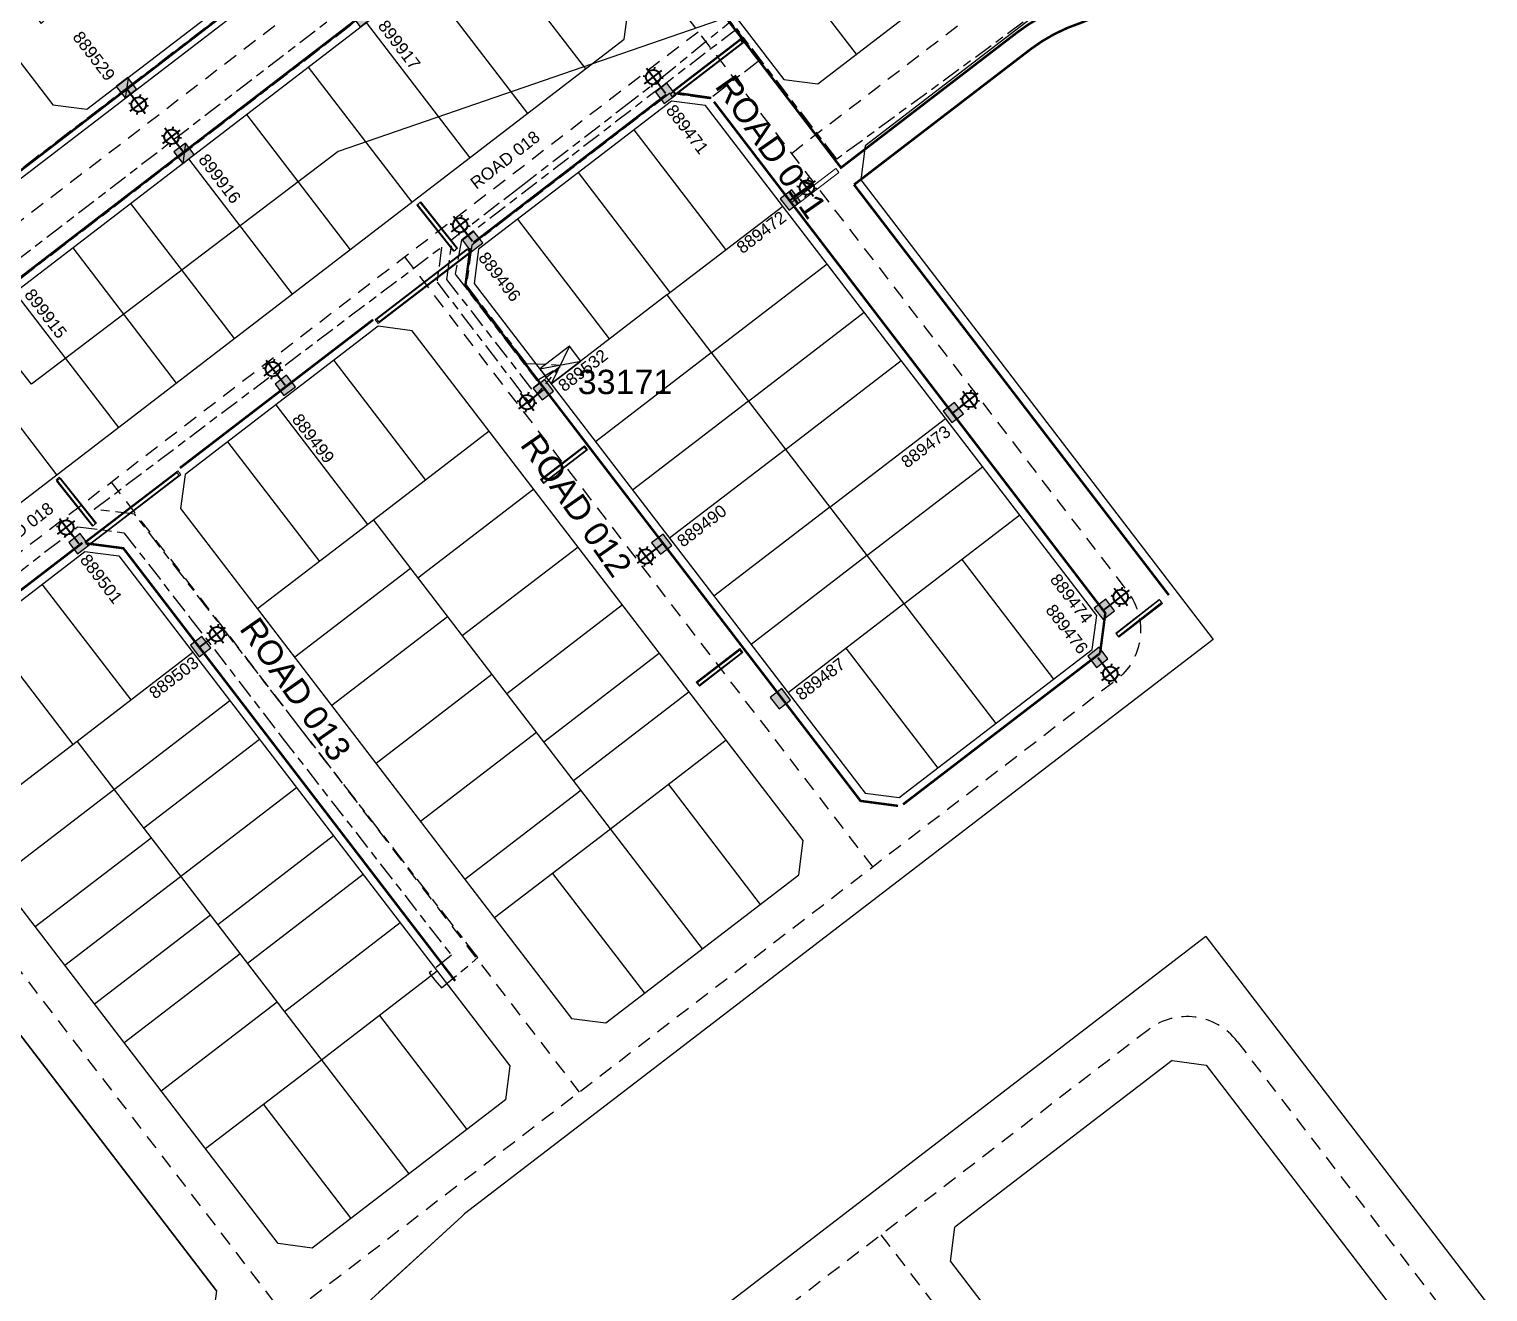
# Model space of a CAD drawing. Extents: x 296374 to 298792, y 6267790 to 6270844.
# Drawn here: x 298171.3 to 298471, y 6269477.4 to 6269736.8 of the extents above; entities that cross this region are included whole.
import ezdxf
from ezdxf.enums import TextEntityAlignment as Align

# ---------------------------------------------------------------- set-up
doc = ezdxf.new("R2010")
doc.units = 0
for name, pattern in [('Cable Exist UG', [8.2, 4, -1.2, 1.8, -1.2]), ('Dash', [5, 3, -2]), ('IE Trench LV', [6.5, 5, -1.5])]:
    doc.linetypes.add(name, pattern=pattern)
doc.layers.get('0').update_dxf_attribs({"color": 6})
for name, color, linetype in [('_User Miscellaneous7', 7, 'Continuous'), ('_User_SL_Exist', 7, 'Continuous'), ('_User_xref', 6, 'Continuous'), ('D-RD-Stage1-B.E_BDY', 2, 'Continuous'), ('D-RD-Stage1_BDY', 2, 'Continuous'), ('Duct_SP_NEW', 2, 'Continuous'), ('Equip_SP_SL_EXT', 7, 'Continuous'), ('Mains_HV_NEW_U97', 2, 'Continuous'), ('Notes', 7, 'Continuous'), ('Notes_SP_MISC', 7, 'Continuous'), ('Sub_SP_NEW', 2, 'Continuous'), ('SupportsUG_SP_LV_SL_EXT', 7, 'Continuous'), ('Trench_SP_NEW', 2, 'IE Trench LV'), ('UG_Details_SP_MISC', 7, 'Continuous'), ('X-Masterplan_LotLayout_P2$0$D-LO-LOTS-FUTURE', 251, 'Continuous'), ('X-Masterplan_LotLayout_P2$0$D-LO-Stage 1', 251, 'Continuous'), ('X-Masterplan_LotLayout_P2$0$D-RD-Future_BDY', 251, 'Continuous'), ('X-Masterplan_LotLayout_P2$0$D-RD-Future_CL', 251, 'Dash'), ('X-Masterplan_LotLayout_P2$0$D-RD-P1_CL', 251, 'Dash'), ('X-Masterplan_LotLayout_P2$0$D-RD-Stage1_BDY', 251, 'Continuous'), ('X-Masterplan_LotLayout_P2$0$D-RD-Stage24_BDY', 252, 'Continuous')]:
    doc.layers.add(name, color=color, linetype=linetype)
doc.layers.add('Viewports', color=6, linetype='Continuous', plot=False)
doc.styles.add('COLUMN_LABEL', font='arial.ttf')
doc.styles.add('iecARIAL', font='arial.ttf', dxfattribs={"height": 2})
doc.styles.add('POLE_LABEL', font='arial.ttf')
doc.styles.get("Standard").update_dxf_attribs({"font": 'arial.ttf'})
doc.linetypes.add('Cable 1', pattern='A,7,-3,["//",Standard,S=1.5,R=0,X=-2.1,Y=-0.7],-0.001', length=10.001)
doc.linetypes.add('IE Trench HV', pattern='A,7,-0.2,["/",Standard,S=3,R=0,X=0.6,Y=-1.4],-2.5', length=9.7)

# ---------------------------------------------------------------- blocks, each defined once
blk = doc.blocks.new('X-Masterplan_LotLayout_P2')
at = {"layer": 'X-Masterplan_LotLayout_P2$0$D-LO-LOTS-FUTURE'}
for p, q in [((298264.32, 6269756.42), (298285.63, 6269728.65)), ((298252.42, 6269747.29), (298273.73, 6269719.52)), ((298240.52, 6269738.16), (298261.83, 6269710.39)), ((298228.62, 6269729.03), (298249.93, 6269701.26)), ((298215.93, 6269719.29), (298237.23, 6269691.52)), ((298204.03, 6269710.16), (298225.33, 6269682.39)), ((298192.13, 6269701.03), (298213.43, 6269673.26)), ((298180.23, 6269691.9), (298201.53, 6269664.13)), ((298168.33, 6269682.76), (298189.63, 6269655)), ((298155.63, 6269673.02), (298176.94, 6269645.26))]:
    blk.add_line(p, q, dxfattribs=at)
at = {"layer": 'X-Masterplan_LotLayout_P2$0$D-LO-Stage 1'}
for p, q in [((298341.3, 6269731.66), (298300.82, 6269784.42)), ((298314.48, 6269691.55), (298295.61, 6269716.14)), ((298303.02, 6269682.76), (298284.15, 6269707.35)), ((298302.34, 6269682.23), (298326.14, 6269700.49)), ((298290.57, 6269673.2), (298271.69, 6269697.79)), ((298311.47, 6269670.33), (298335.27, 6269688.59)), ((298302.34, 6269682.23), (298278.54, 6269663.97)), ((298302.34, 6269682.23), (298369.91, 6269594.17)), ((298319.08, 6269660.41), (298342.88, 6269678.68)), ((298233.88, 6269668.78), (298252.75, 6269644.19)), ((298311.47, 6269670.33), (298287.67, 6269652.07)), ((298326.69, 6269650.5), (298350.49, 6269668.76)), ((298221.98, 6269659.65), (298240.85, 6269635.06)), ((298319.08, 6269660.41), (298295.28, 6269642.15)), ((298335.82, 6269638.6), (298359.62, 6269656.86)), ((298265.84, 6269654.23), (298242.04, 6269635.97)), ((298212.06, 6269652.04), (298230.93, 6269627.45)), ((298326.69, 6269650.5), (298302.89, 6269632.23)), ((298343.43, 6269628.68), (298367.23, 6269646.94)), ((298274.97, 6269642.33), (298251.17, 6269624.07)), ((298335.82, 6269638.6), (298312.02, 6269620.33)), ((298242.04, 6269635.97), (298218.24, 6269617.71)), ((298242.04, 6269635.97), (298309.61, 6269547.9)), ((298351.04, 6269618.76), (298374.84, 6269637.02)), ((298284.11, 6269630.43), (298260.3, 6269612.17)), ((298343.43, 6269628.68), (298319.63, 6269610.42)), ((298362.94, 6269627.89), (298381.81, 6269603.3)), ((298249.65, 6269626.05), (298225.85, 6269607.79)), ((298192.24, 6269599.02), (298173.98, 6269622.82)), ((298293.24, 6269618.53), (298269.43, 6269600.27)), ((298351.04, 6269618.76), (298327.24, 6269600.5)), ((298257.26, 6269616.13), (298233.46, 6269597.87)), ((298180.34, 6269589.89), (298162.08, 6269613.69)), ((298204.94, 6269608.76), (298181.14, 6269590.5)), ((298300.85, 6269608.61), (298277.04, 6269590.35)), ((298339.14, 6269609.63), (298358.01, 6269585.04)), ((298266.39, 6269604.23), (298242.59, 6269585.97)), ((298306.93, 6269600.68), (298283.13, 6269582.42)), ((298212.55, 6269598.84), (298164.94, 6269562.32)), ((298181.14, 6269590.5), (298157.33, 6269572.24)), ((298181.14, 6269590.5), (298249.31, 6269501.64)), ((298218.63, 6269590.91), (298194.83, 6269572.65)), ((298275.52, 6269592.33), (298251.72, 6269574.07)), ((298314.54, 6269590.76), (298290.74, 6269572.5)), ((298302.64, 6269581.63), (298321.51, 6269557.03)), ((298226.24, 6269580.99), (298178.64, 6269544.47)), ((298284.65, 6269580.43), (298260.85, 6269562.17)), ((298290.74, 6269572.5), (298266.94, 6269554.24)), ((298196.35, 6269570.66), (298172.55, 6269552.4)), ((298233.85, 6269571.08), (298210.05, 6269552.81)), ((298278.84, 6269563.37), (298297.71, 6269538.77)), ((298239.94, 6269563.14), (298216.14, 6269544.88)), ((298208.53, 6269554.8), (298184.73, 6269536.54)), ((298247.55, 6269553.22), (298223.75, 6269534.96)), ((298214.62, 6269546.86), (298190.81, 6269528.6)), ((298255.16, 6269543.31), (298231.36, 6269525.05)), ((298222.23, 6269536.95), (298198.42, 6269518.68)), ((298243.26, 6269534.18), (298261.21, 6269510.77)), ((298231.36, 6269525.05), (298207.55, 6269506.78)), ((298219.46, 6269515.91), (298237.41, 6269492.51))]:
    blk.add_line(p, q, dxfattribs=at)
at = {"layer": 'X-Masterplan_LotLayout_P2$0$D-RD-Future_BDY'}
for p, q in [((298413.09, 6269550.41), (298270.41, 6269440.94)), ((298413.09, 6269550.41), (298496.09, 6269442.23)), ((298406.17, 6269524.94), (298413.18, 6269524.01)), ((298413.18, 6269524.01), (298470.62, 6269449.15)), ((298360.61, 6269483.67), (298361.53, 6269490.69)), ((298360.61, 6269483.67), (298418.04, 6269408.82))]:
    blk.add_line(p, q, dxfattribs=at)
blk.add_lwpolyline([(298406.17, 6269524.94), (298361.53, 6269490.69)], dxfattribs=at)
at = {"layer": 'X-Masterplan_LotLayout_P2$0$D-RD-Future_CL'}
for p, q in [((298419.53, 6269528.88), (298476.96, 6269454.02)), ((298346.34, 6269489.12), (298419.61, 6269393.63))]:
    blk.add_line(p, q, dxfattribs=at)
at = {"layer": 'X-Masterplan_LotLayout_P2$0$D-RD-Future_CL', "flags": 128}
blk.add_lwpolyline([(298401.3, 6269531.28), (298135.67, 6269327.48, 0.039276), (298118.19, 6269311.74, 0.039276)], format="xyb", dxfattribs=at)
at = {"layer": 'X-Masterplan_LotLayout_P2$0$D-RD-Future_CL'}
blk.add_arc((298409.21, 6269520.97), 13, 37.4972, 127.4972, dxfattribs=at)
at = {"layer": 'X-Masterplan_LotLayout_P2$0$D-RD-P1_CL', "flags": 128}
for points in [[(298408.22, 6269880.56), (297975.57, 6269548.61, -0.138523), (297900.31, 6269518.63), (297148.88, 6269440.3, 0.014342), (297035.12, 6269425.13), (297032.8, 6269424.75)], [(298275.94, 6269779.07), (298397.01, 6269621.26, -0.414214), (298394.61, 6269603.04), (298213.72, 6269464.25)]]:
    blk.add_lwpolyline(points, format="xyb", dxfattribs=at)
for points in [[(298327.92, 6269711.31), (298428.97, 6269788.84)], [(298127.86, 6269597.52), (298308.75, 6269736.31)], [(298248.45, 6269690.04), (298344.63, 6269564.69)], [(298188.15, 6269643.78), (298284.33, 6269518.42)], [(298095.05, 6269640.28), (298224.03, 6269472.16)]]:
    blk.add_lwpolyline(points, dxfattribs=at)
at = {"layer": 'X-Masterplan_LotLayout_P2$0$D-RD-Stage1_BDY'}
for points in [[(298326.36, 6269726.5), (298333.37, 6269725.57), (298436.58, 6269804.76)], [(298303.14, 6269756.76), (298326.36, 6269726.5)], [(298378.76, 6269740.23), (298343.11, 6269712.88)], [(298343.11, 6269712.88), (298342.18, 6269705.87)], [(298342.18, 6269705.87), (298414.62, 6269611.46)], [(298414.62, 6269611.46), (298260.78, 6269493.42), (298260.21, 6269492.9), (298243.08, 6269477.26)]]:
    blk.add_lwpolyline(points, dxfattribs=at)
at = {"layer": 'X-Masterplan_LotLayout_P2$0$D-RD-Stage1_BDY', "flags": 128}
for points in [[(298264.51, 6269756.56), (298112, 6269639.55), (298111.07, 6269632.53), (298126.29, 6269612.7), (298133.3, 6269611.78), (298293.56, 6269734.74), (298294.49, 6269741.75), (298287.87, 6269750.37)], [(298209.77, 6269477.61), (298098.38, 6269622.8), (298091.37, 6269623.72), (298053.53, 6269594.69)], [(298091.37, 6269623.72), (298098.38, 6269622.8), (298209.77, 6269477.61), (298208.85, 6269470.6), (298207.76, 6269469.76)]]:
    blk.add_lwpolyline(points, dxfattribs=at)
for points in [[(298303.3, 6269722.04), (298263.63, 6269691.61), (298262.71, 6269684.6), (298343.06, 6269579.87), (298350.07, 6269578.95), (298389.74, 6269609.38), (298390.67, 6269616.39), (298310.31, 6269721.12)], [(298243.01, 6269675.78), (298203.34, 6269645.35), (298202.41, 6269638.34), (298282.77, 6269533.61), (298289.78, 6269532.69), (298329.44, 6269563.12), (298330.37, 6269570.13), (298250.02, 6269674.86)], [(298229.48, 6269486.42), (298222.47, 6269487.35), (298142.12, 6269592.07), (298143.04, 6269599.08), (298182.71, 6269629.52), (298189.72, 6269628.6), (298270.07, 6269523.87), (298269.15, 6269516.86)]]:
    blk.add_lwpolyline(points, close=True, dxfattribs=at)
at = {"layer": 'X-Masterplan_LotLayout_P2$0$D-RD-Stage24_BDY', "flags": 128}
blk.add_lwpolyline([(298183.17, 6269720.37), (298254.73, 6269775.27), (298256.86, 6269780.07), (298255.61, 6269788.48), (298255.4, 6269789.35), (298252.04, 6269796.46), (298248.74, 6269801.38), (298245.3, 6269805.85), (298231.3, 6269824.1), (298224.29, 6269825.03), (298147.86, 6269766.39), (298146.94, 6269759.38), (298176.16, 6269721.29)], close=True, dxfattribs=at)
blk = doc.blocks.new('SUB_PADMOUNT_NEW')
for p, q in [((-3.84, 1.92), (3.84, -1.92)), ((3.84, 1.92), (-3.84, -1.92))]:
    blk.add_line(p, q)
blk.add_lwpolyline([(-3.84, -1.92), (3.84, -1.92), (3.84, 1.92), (-3.84, 1.92)], close=True)
for tag, height, flags, p in [('ASSET_NUM', 2.5, 8, (2, 2)), ('STREET_CODE', 0.2, 9, (1.5, 0)), ('OPERATING_VOLTAGE', 0.2, 9, (1.5, -0.4)), ('ORIENTATION', 0.2, 9, (1.5, -0.6)), ('OWNED_BY', 0.2, 9, (1.5, -0.8)), ('OPERATED_BY', 0.2, 9, (1.5, -1)), ('CONSTRUCTED_VOLTAGE', 0.2, 9, (1.5, -1.4)), ('SECONDARY_VOLTAGE', 0.2, 9, (1.5, -1.6)), ('STATE', 0.2, 9, (1.5, -1.8)), ('SUBSTATION_TYPE', 0.2, 9, (1.5, -2.2)), ('SUBURB', 0.2, 9, (1.5, -2.8)), ('STREETNAME', 0.2, 9, (1.5, -3)), ('NO_PHASES', 0.2, 9, (1.5, -0.2)), ('MAINTAINED_BY', 0.2, 9, (1.5, -1.2)), ('PARENT', 0.2, 9, (1.5, -2)), ('USAGE', 0.2, 9, (1.5, -2.4)), ('LEGEND', 0.2, 9, (1.5, -2.6)), ('Z', 0.2, 1, (1.5, -3.6)), ('LOCATION', 0.2, 9, (1.5, -3.2)), ('NOTES', 0.2, 9, (1.5, -3.4))]:
    blk.add_attdef(tag, text='', height=height, dxfattribs=dict(flags=flags)).set_placement(p, align=Align.MIDDLE_LEFT)
blk = doc.blocks.new('SL_LANTERN_EXT')
at = {"lineweight": 40}
for p, q in [((0, 1.97), (0, 6.47)), ((-2.25, 4.22), (2.25, 4.22)), ((-1.46, 5.68), (-1.06, 5.28)), ((-1.46, 2.76), (-1.06, 3.16)), ((1.46, 5.68), (1.06, 5.28)), ((1.46, 2.76), (1.06, 3.16)), ((0, 0), (0, 2.72))]:
    blk.add_line(p, q, dxfattribs=at)
blk.add_circle((0, 4.22), 1.5, dxfattribs=at)
at = {"style": 'iecARIAL', "flags": 8}
blk.add_attdef('ASSET_NUM', (1.5, 1.5), '', height=2.5, dxfattribs=at)
for tag, p, height, flags in [('OPERATING_VOLTAGE', (0.98, -1.65), 0.2, 9), ('ORIENTATION', (0.98, -1.85), 0.2, 9), ('OWNED_BY', (0.98, -2.05), 0.2, 9), ('STATE', (0.98, -2.25), 0.2, 9), ('CONSTRUCTED_VOLTAGE', (0.98, -0.65), 0.2, 9), ('CONTROL_TYPE', (0.98, -0.85), 0.2, 9), ('LANTERN_PURPOSE', (0.98, -1.05), 0.2, 9), ('LANTERN_TYPE', (0.98, -1.25), 0.2, 9), ('NO_PHASES', (0.98, -1.45), 0.2, 9), ('USAGE', (0.98, -2.45), 0.2, 9), ('CEXIST', (0.98, -2.65), 0.2, 9), ('CNEW', (0.98, -2.85), 0.2, 9), ('CNUMBER', (0.98, -3.05), 0.2, 9), ('LNUMBER', (2.18, -3.25), 2.5, 8), ('CREMOVE', (0.98, -3.25), 0.2, 9), ('CREPLACE', (0.98, -3.45), 0.2, 9), ('LKINGHEIGHT', (0.98, -3.65), 0.2, 9), ('LBRACKET', (0.98, -3.85), 0.2, 9), ('LBRACKETVOCAB', (0.98, -4.05), 0.2, 9), ('LCATEGORY', (0.98, -4.25), 0.2, 9), ('LCHARGE1', (0.98, -4.45), 0.2, 9), ('LCHARGE1PERCENT', (0.98, -4.65), 0.2, 9), ('LCHARGE2', (0.98, -4.85), 0.2, 9), ('LCHARGE2PERCENT', (0.98, -5.05), 0.2, 9), ('LCHARGE3', (0.98, -5.25), 0.2, 9), ('LCHARGE3PERCENT', (0.98, -5.45), 0.2, 9), ('LEXIST', (0.98, -5.65), 0.2, 9), ('LLAMP', (0.98, -5.85), 0.2, 9), ('LLAMPVOCAB', (0.98, -6.05), 0.2, 9), ('LMAST', (0.98, -6.25), 0.2, 9), ('LMASTVOCAB', (0.98, -6.45), 0.2, 9), ('LNEW', (0.98, -6.65), 0.2, 9), ('LANTNUMBER', (0.98, -6.85), 0.2, 9), ('LOUTREACH', (0.98, -7.25), 0.2, 9), ('LOUTREACHVOCAB', (0.98, -7.45), 0.2, 9), ('LRATECODE', (0.98, -7.65), 0.2, 9), ('LREMOVE', (0.98, -7.85), 0.2, 9), ('LREPLACE', (0.98, -8.05), 0.2, 9), ('LTYPE', (0.98, -8.25), 0.2, 9), ('LTYPEVOCAB', (0.98, -8.45), 0.2, 9), ('LEGEND', (0.98, -8.65), 0.2, 9), ('LOCATION', (0.98, -8.85), 0.2, 9), ('NOTES', (0.98, -9.05), 0.2, 9), ('STREETNAME', (0.98, -9.25), 0.2, 9), ('SUBURB', (0.98, -9.45), 0.2, 1)]:
    blk.add_attdef(tag, p, '', height=height, dxfattribs=dict(flags=flags))
blk = doc.blocks.new('COLUMN_EXT')
blk.add_hatch(color=256).paths.add_polyline_path([(-1.49, 1.48), (-1.49, -1.49), (1.48, -1.49), (1.48, 1.48)])
blk.add_lwpolyline([(-1.49, -1.49), (1.48, -1.49), (1.48, 1.48), (-1.49, 1.48)], close=True)
for tag, height, style, flags, p in [('ASSET_NUM', 2.5, 'COLUMN_LABEL', 8, (2, 2)), ('STRUCTURE_PLANT_NUMBER', 0.2, 'POLE_LABEL', 9, (1.81, 0.03)), ('STREET_CODE', 0.2, 'COLUMN_LABEL', 9, (1.81, -0.2))]:
    blk.add_attdef(tag, text='', height=height, dxfattribs=dict(style=style, flags=flags)).set_placement(p, align=Align.MIDDLE_LEFT)
at = {"flags": 1}
blk.add_attdef('Z', (1.81, -2.35), '', height=0.2, dxfattribs=at)
at = {"flags": 9}
for tag, p in [('COLUMN_TYPE', (1.81, -0.4)), ('OWNED_BY', (1.81, -0.6)), ('STATE', (1.81, -0.8)), ('USAGE', (1.81, -1)), ('STREETNAME', (1.81, -1.6)), ('SUBURB', (1.81, -1.8)), ('LEGEND', (1.81, -1.2)), ('LOCATION', (1.81, -1.4)), ('NOTES', (1.81, -2))]:
    blk.add_attdef(tag, text='', height=0.2, dxfattribs=at).set_placement(p, align=Align.MIDDLE_LEFT)
blk = doc.blocks.new('*U76')
at = {"lineweight": 40}
for p, q in [((0, 0), (2.67, 0.03)), ((1.92, 0.02), (6.42, 0.07)), ((2.69, 1.49), (3.09, 1.1)), ((4.14, 2.3), (4.19, -2.2)), ((5.61, 1.52), (5.21, 1.12)), ((2.72, -1.43), (3.12, -1.02)), ((5.64, -1.39), (5.24, -1))]:
    blk.add_line(p, q, dxfattribs=at)
blk.add_circle((4.17, 0.05), 1.5, dxfattribs=at)
at = {"style": 'iecARIAL', "flags": 8}
blk.add_attdef('ASSET_NUM', (1.5, 1.5), '', height=2.5, dxfattribs=at)
for tag, p, height, flags in [('OPERATING_VOLTAGE', (0.98, -1.65), 0.2, 9), ('ORIENTATION', (0.98, -1.85), 0.2, 9), ('OWNED_BY', (0.98, -2.05), 0.2, 9), ('STATE', (0.98, -2.25), 0.2, 9), ('CONSTRUCTED_VOLTAGE', (0.98, -0.65), 0.2, 9), ('CONTROL_TYPE', (0.98, -0.85), 0.2, 9), ('LANTERN_PURPOSE', (0.98, -1.05), 0.2, 9), ('LANTERN_TYPE', (0.98, -1.25), 0.2, 9), ('NO_PHASES', (0.98, -1.45), 0.2, 9), ('USAGE', (0.98, -2.45), 0.2, 9), ('CEXIST', (0.98, -2.65), 0.2, 9), ('CNEW', (0.98, -2.85), 0.2, 9), ('CNUMBER', (0.98, -3.05), 0.2, 9), ('LNUMBER', (2.18, -3.25), 2.5, 8), ('CREMOVE', (0.98, -3.25), 0.2, 9), ('CREPLACE', (0.98, -3.45), 0.2, 9), ('LKINGHEIGHT', (0.98, -3.65), 0.2, 9), ('LBRACKET', (0.98, -3.85), 0.2, 9), ('LBRACKETVOCAB', (0.98, -4.05), 0.2, 9), ('LCATEGORY', (0.98, -4.25), 0.2, 9), ('LCHARGE1', (0.98, -4.45), 0.2, 9), ('LCHARGE1PERCENT', (0.98, -4.65), 0.2, 9), ('LCHARGE2', (0.98, -4.85), 0.2, 9), ('LCHARGE2PERCENT', (0.98, -5.05), 0.2, 9), ('LCHARGE3', (0.98, -5.25), 0.2, 9), ('LCHARGE3PERCENT', (0.98, -5.45), 0.2, 9), ('LEXIST', (0.98, -5.65), 0.2, 9), ('LLAMP', (0.98, -5.85), 0.2, 9), ('LLAMPVOCAB', (0.98, -6.05), 0.2, 9), ('LMAST', (0.98, -6.25), 0.2, 9), ('LMASTVOCAB', (0.98, -6.45), 0.2, 9), ('LNEW', (0.98, -6.65), 0.2, 9), ('LANTNUMBER', (0.98, -6.85), 0.2, 9), ('LOUTREACH', (0.98, -7.25), 0.2, 9), ('LOUTREACHVOCAB', (0.98, -7.45), 0.2, 9), ('LRATECODE', (0.98, -7.65), 0.2, 9), ('LREMOVE', (0.98, -7.85), 0.2, 9), ('LREPLACE', (0.98, -8.05), 0.2, 9), ('LTYPE', (0.98, -8.25), 0.2, 9), ('LTYPEVOCAB', (0.98, -8.45), 0.2, 9), ('LEGEND', (0.98, -8.65), 0.2, 9), ('LOCATION', (0.98, -8.85), 0.2, 9), ('NOTES', (0.98, -9.05), 0.2, 9), ('STREETNAME', (0.98, -9.25), 0.2, 9), ('SUBURB', (0.98, -9.45), 0.2, 1)]:
    blk.add_attdef(tag, p, '', height=height, dxfattribs=dict(flags=flags))

msp = doc.modelspace()

# ---------------------------------------------------------------- linework, layer by layer
at = {"layer": '_User Miscellaneous7', "linetype": 'Cable Exist UG'}
for points in [[(298457.5, 6269911.97), (298416.65, 6269880.33), (298394.15, 6269862.85), (298367.87, 6269845), (298365.63, 6269843.39), (298294.26, 6269788.78), (298292.36, 6269785.17), (298266.32, 6269764.51), (298266.32, 6269764.51), (298262.56, 6269761.45), (298112.65, 6269646.09), (298112.65, 6269646.09), (298109.63, 6269643.73), (298093.66, 6269630.07), (298090.04, 6269630.95), (298087.54, 6269629.12)], [(298448.82, 6269790.57), (298391.22, 6269746.97), (298382.18, 6269743.08), (298337.26, 6269710.13), (298316.75, 6269736.87), (298301.42, 6269725.13), (298282.15, 6269710.34), (298260.14, 6269693.46), (298258.83, 6269686.51), (298275.62, 6269664.65), (298280.43, 6269667.52)], [(298280.43, 6269667.52), (298280.43, 6269667.52), (298274.6, 6269662.9), (298274.6, 6269662.9), (298257.15, 6269685.37), (298258.23, 6269693.69), (298269.46, 6269702.33), (298272.4, 6269704.6), (298272.4, 6269704.6), (298293.31, 6269720.72), (298301.05, 6269726.69), (298315.04, 6269738.1)], [(298254.67, 6269541.44), (298256.02, 6269539.88), (298263.5, 6269546.09), (298263.5, 6269546.09), (298192.98, 6269637.17), (298184.64, 6269638.2), (298184.64, 6269638.2), (298256.02, 6269692.04), (298255.11, 6269684.84), (298255.11, 6269684.84), (298274.12, 6269659.99), (298274.12, 6269659.99), (298280.43, 6269667.52)], [(298161.49, 6269619.32), (298181.27, 6269634.61), (298190.77, 6269633.38), (298204.34, 6269615.89), (298223.29, 6269591.27), (298223.29, 6269591.27), (298258.05, 6269546.56), (298253.5, 6269542.93), (298254.67, 6269541.44)]]:
    msp.add_lwpolyline(points, dxfattribs=at)
at = {"layer": '_User_SL_Exist', "color": 7, "linetype": 'Cable Exist UG'}
for points in [[(298294.48, 6269777.07), (298295.1, 6269773.04), (298298.03, 6269762.1), (298301.87, 6269755.96), (298321.44, 6269730.44), (298311.13, 6269722.53), (298302.88, 6269723.61), (298262.23, 6269692.42), (298261.14, 6269684.18), (298273.42, 6269668.17), (298280.41, 6269667.83)], [(298263.42, 6269757.6), (298110.59, 6269640.36)]]:
    msp.add_lwpolyline(points, dxfattribs=at)
msp.add_lwpolyline([(297899.39, 6269527.48, 0.133796), (297968.07, 6269554.11, -0.001656), (297968.35, 6269554.31), (297984.45, 6269566.03, 0.006297), (297985.41, 6269566.75), (297991.5, 6269571.42), (298012.47, 6269587.51), (298014.51, 6269591.92), (298014.85, 6269595.54), (298011.9, 6269605.22), (298011.61, 6269605.72), (298022.93, 6269614.19), (298031.82, 6269608.66), (298035.49, 6269608.31), (298041.39, 6269609.7), (298046.08, 6269613.3), (298047.88, 6269614.68), (298078.61, 6269638.26), (298115.2, 6269666.34), (298157.19, 6269698.56), (298191.26, 6269724.71), (298227.01, 6269752.13)], format="xyb", dxfattribs=at)
at = {"layer": 'D-RD-Stage1-B.E_BDY', "flags": 128}
for points in [[(298209.77, 6269477.61), (298098.38, 6269622.8), (298091.37, 6269623.72), (298053.53, 6269594.69)], [(298209.77, 6269477.61), (298098.38, 6269622.8), (298091.37, 6269623.72), (298053.53, 6269594.69)], [(298091.37, 6269623.72), (298098.38, 6269622.8), (298209.77, 6269477.61), (298208.85, 6269470.6), (298166.01, 6269437.72), (298159, 6269438.65), (298054.98, 6269574.22)]]:
    msp.add_lwpolyline(points, dxfattribs=at)
at = {"layer": 'D-RD-Stage1_BDY'}
msp.add_lwpolyline([(298452.34, 6269784.21), (298402.27, 6269745.79, -0.190597), (298393.11, 6269743.18), (298390.12, 6269743.48, 0.190728), (298378.76, 6269740.23), (298343.11, 6269712.88), (298342.18, 6269705.87)], format="xyb", dxfattribs=at)
for points in [[(298342.18, 6269705.87), (298414.62, 6269611.46)], [(298414.62, 6269611.46), (298260.78, 6269493.42), (298260.21, 6269492.9), (298239.22, 6269473.73), (298185.52, 6269432.53), (298083.21, 6269354.03), (298082.28, 6269347.02), (298103.59, 6269319.25)]]:
    msp.add_lwpolyline(points, dxfattribs=at)
at = {"layer": 'D-RD-Stage1_BDY', "flags": 128}
for points in [[(298243.01, 6269675.78), (298203.34, 6269645.35), (298202.41, 6269638.34), (298282.77, 6269533.61), (298289.78, 6269532.69), (298329.44, 6269563.12), (298330.37, 6269570.13), (298250.02, 6269674.86)], [(298229.48, 6269486.42), (298222.47, 6269487.35), (298142.12, 6269592.07), (298143.04, 6269599.08), (298182.71, 6269629.52), (298189.72, 6269628.6), (298270.07, 6269523.87), (298269.15, 6269516.86)]]:
    msp.add_lwpolyline(points, close=True, dxfattribs=at)
at = {"layer": 'Duct_SP_NEW', "lineweight": 0}
for p, q in [((298317.53, 6269734.91), (298303.63, 6269724.24)), ((298318.16, 6269734.08), (298304.27, 6269723.42)), ((298317.53, 6269734.91), (298317.84, 6269734.5)), ((298318.16, 6269734.08), (298317.84, 6269734.5)), ((298303.63, 6269724.24), (298303.95, 6269723.83)), ((298304.27, 6269723.42), (298303.95, 6269723.83)), ((298328, 6269701.31), (298337.05, 6269708.22)), ((298328.63, 6269700.48), (298337.68, 6269707.39)), ((298337.05, 6269708.22), (298337.37, 6269707.81)), ((298337.68, 6269707.39), (298337.37, 6269707.81)), ((298251.78, 6269701.35), (298251.38, 6269701.02)), ((298251.78, 6269701.35), (298259.33, 6269691.84)), ((298328, 6269701.31), (298328.32, 6269700.89)), ((298250.97, 6269700.7), (298251.38, 6269701.02)), ((298250.97, 6269700.7), (298258.52, 6269691.19)), ((298328.63, 6269700.48), (298328.32, 6269700.89)), ((298261.33, 6269691.72), (298242.38, 6269677.17)), ((298261.96, 6269690.9), (298243.01, 6269676.34)), ((298258.52, 6269691.19), (298258.93, 6269691.52)), ((298259.33, 6269691.84), (298258.93, 6269691.52)), ((298261.33, 6269691.72), (298261.64, 6269691.31)), ((298261.96, 6269690.9), (298261.64, 6269691.31)), ((298242.38, 6269677.17), (298242.7, 6269676.75)), ((298243.01, 6269676.34), (298242.7, 6269676.75)), ((298276.37, 6269644.32), (298285.42, 6269651.24)), ((298277, 6269643.5), (298286.05, 6269650.41)), ((298285.42, 6269651.24), (298285.74, 6269650.83)), ((298286.05, 6269650.41), (298285.74, 6269650.83)), ((298176.94, 6269643.96), (298177.35, 6269644.29)), ((298177.75, 6269644.61), (298177.35, 6269644.29)), ((298177.75, 6269644.61), (298185.13, 6269635.36)), ((298201.83, 6269646.07), (298182.76, 6269631.49)), ((298202.46, 6269645.24), (298183.39, 6269630.67)), ((298201.83, 6269646.07), (298202.15, 6269645.66)), ((298202.46, 6269645.24), (298202.15, 6269645.66)), ((298276.37, 6269644.32), (298276.69, 6269643.91)), ((298176.94, 6269643.96), (298184.32, 6269634.71)), ((298277, 6269643.5), (298276.69, 6269643.91)), ((298185.13, 6269635.36), (298184.73, 6269635.04)), ((298184.32, 6269634.71), (298184.73, 6269635.04)), ((298182.76, 6269631.49), (298183.08, 6269631.08)), ((298183.39, 6269630.67), (298183.08, 6269631.08)), ((298394.58, 6269612.76), (298403.53, 6269619.69)), ((298395.22, 6269611.94), (298404.16, 6269618.86)), ((298403.53, 6269619.69), (298403.85, 6269619.28)), ((298404.16, 6269618.86), (298403.85, 6269619.28)), ((298394.58, 6269612.76), (298394.9, 6269612.35)), ((298395.22, 6269611.94), (298394.9, 6269612.35)), ((298308.38, 6269602.65), (298317.33, 6269609.56)), ((298309.02, 6269601.83), (298317.96, 6269608.74)), ((298317.33, 6269609.56), (298317.64, 6269609.15)), ((298317.96, 6269608.74), (298317.64, 6269609.15)), ((298308.38, 6269602.65), (298308.7, 6269602.24)), ((298309.02, 6269601.83), (298308.7, 6269602.24))]:
    msp.add_line(p, q, dxfattribs=at)
at = {"layer": 'Mains_HV_NEW_U97', "linetype": 'Cable 1', "lineweight": -3, "ltscale": 0.95, "flags": 128}
msp.add_lwpolyline([(298080.25, 6269978.14), (298074.59, 6269982.22), (298070.23, 6269987.9), (297993.27, 6269928.85), (297997.97, 6269922.53), (298006.21, 6269921.44), (298166.6, 6269712.39), (298165.36, 6269702.94), (298257.16, 6269773.37), (298258.98, 6269777.45), (298279.33, 6269795.32), (298283.83, 6269796.1), (298289.31, 6269798.03), (298293.16, 6269800.98), (298382.6, 6269869.6), (298386.48, 6269872.58, 0.055907), (298409.24, 6269894.33), (298428.85, 6269868.66)], format="xyb", dxfattribs=at)
at = {"layer": 'Notes', "flags": 128}
for points in [[(298191.6, 6269726.73), (298190.99, 6269722.63)], [(298203.4, 6269713.42), (298202.85, 6269709.25)]]:
    msp.add_lwpolyline(points, dxfattribs=at)
at = {"layer": 'Trench_SP_NEW', "linetype": 'IE Trench HV', "const_width": 0.5, "flags": 128}
msp.add_lwpolyline([(298391.36, 6269608.61), (298350.87, 6269577.56)], dxfattribs=at)
at = {"layer": 'UG_Details_SP_MISC'}
for p, q in [((298302.99, 6269723.54), (298317.46, 6269734.65)), ((298303.43, 6269722.97), (298317.9, 6269734.08)), ((298317.46, 6269734.65), (298317.68, 6269734.36)), ((298317.9, 6269734.08), (298317.68, 6269734.36)), ((298302.99, 6269723.54), (298303.21, 6269723.26)), ((298303.43, 6269722.97), (298303.21, 6269723.26)), ((298251.66, 6269701.25), (298251.38, 6269701.02)), ((298259.21, 6269691.74), (298251.66, 6269701.25)), ((298251.09, 6269700.8), (298251.38, 6269701.02)), ((298258.64, 6269691.29), (298251.09, 6269700.8)), ((298242.69, 6269677.26), (298261.39, 6269691.6)), ((298243.13, 6269676.69), (298261.83, 6269691.03)), ((298258.64, 6269691.29), (298258.93, 6269691.52)), ((298259.21, 6269691.74), (298258.93, 6269691.52)), ((298261.39, 6269691.6), (298261.61, 6269691.31)), ((298261.83, 6269691.03), (298261.61, 6269691.31)), ((298242.69, 6269677.26), (298242.91, 6269676.97)), ((298243.13, 6269676.69), (298242.91, 6269676.97)), ((298276.58, 6269644.26), (298285.36, 6269650.99)), ((298277.02, 6269643.68), (298285.8, 6269650.42)), ((298285.36, 6269650.99), (298285.58, 6269650.71)), ((298285.8, 6269650.42), (298285.58, 6269650.71)), ((298176.9, 6269644.32), (298177.18, 6269644.55)), ((298184.45, 6269634.82), (298176.9, 6269644.32)), ((298177.46, 6269644.77), (298177.18, 6269644.55)), ((298185.01, 6269635.26), (298177.46, 6269644.77)), ((298182.96, 6269631.42), (298201.65, 6269645.77)), ((298183.4, 6269630.85), (298202.09, 6269645.2)), ((298201.65, 6269645.77), (298201.87, 6269645.48)), ((298202.09, 6269645.2), (298201.87, 6269645.48)), ((298276.58, 6269644.26), (298276.8, 6269643.97)), ((298277.02, 6269643.68), (298276.8, 6269643.97)), ((298185.01, 6269635.26), (298184.73, 6269635.04)), ((298184.45, 6269634.82), (298184.73, 6269635.04)), ((298182.96, 6269631.42), (298183.18, 6269631.14)), ((298183.4, 6269630.85), (298183.18, 6269631.14)), ((298403.6, 6269619.59), (298394.68, 6269612.63)), ((298404.04, 6269619.02), (298395.12, 6269612.06)), ((298403.6, 6269619.59), (298403.82, 6269619.31)), ((298404.04, 6269619.02), (298403.82, 6269619.31)), ((298394.68, 6269612.63), (298394.9, 6269612.35)), ((298395.12, 6269612.06), (298394.9, 6269612.35)), ((298308.54, 6269602.6), (298317.32, 6269609.34)), ((298308.98, 6269602.03), (298317.76, 6269608.77)), ((298317.32, 6269609.34), (298317.54, 6269609.05)), ((298317.76, 6269608.77), (298317.54, 6269609.05)), ((298308.54, 6269602.6), (298308.76, 6269602.32)), ((298308.98, 6269602.03), (298308.76, 6269602.32))]:
    msp.add_line(p, q, dxfattribs=at)
at = {"layer": 'UG_Details_SP_MISC', "lineweight": 0, "const_width": 0.5, "flags": 128}
for points in [[(298449.11, 6269788.41), (298396.78, 6269748.26, -0.07548), (298385.93, 6269742.27), (298384.46, 6269741.73, 0.07548), (298374.28, 6269736.12), (298338.12, 6269708.37), (298318, 6269734.6)], [(298340.8, 6269704.87), (298376.97, 6269732.62, -0.084352), (298387.47, 6269738.14, 0.075459), (298399.48, 6269744.76), (298401.79, 6269746.44), (298451.85, 6269784.85)]]:
    msp.add_lwpolyline(points, format="xyb", dxfattribs=at)
for points in [[(298034.19, 6269607.53), (298035.55, 6269607.4), (298040.1, 6269608.47), (298100.22, 6269654.61), (298256.11, 6269774.2), (298257.79, 6269777.98)], [(298318, 6269734.6), (298301.72, 6269755.77), (298297.81, 6269762.01), (298294.87, 6269772.99), (298294.24, 6269776.9), (298294.45, 6269777.87)], [(298110.96, 6269640.89), (298263.29, 6269757.77), (298268.52, 6269759.7)], [(298262.6, 6269692.96), (298302.27, 6269723.39)], [(298304.46, 6269723.69), (298311.47, 6269722.68)], [(298312.02, 6269721.91), (298327.65, 6269701.5), (298330.87, 6269697.29), (298392.44, 6269616.87), (298391.36, 6269608.61)], [(298340.8, 6269704.87), (298405.5, 6269620.55)], [(298276.58, 6269663.73), (298260.93, 6269684.12), (298261.95, 6269691.83)], [(298241.97, 6269677.13), (298202.27, 6269646.67)], [(298276.58, 6269663.73), (298342.14, 6269578.28), (298349.85, 6269577.26)], [(298182.24, 6269631.3), (298142.01, 6269600.43)], [(298182.93, 6269631.2), (298190.64, 6269630.19), (298258.84, 6269541.3)]]:
    msp.add_lwpolyline(points, dxfattribs=at)
at = {"layer": 'Viewports', "lineweight": -3, "flags": 128}
msp.add_lwpolyline([(298173.77, 6269737.97), (298248.22, 6269816.81), (298310.48, 6269855.49), (298464.92, 6269949.25), (298601.92, 6269925.71), (298353.2, 6269752.58), (298234.78, 6269711.71), (298171.8, 6269663.89), (298115.62, 6269735.12), (298006.49, 6269879.83), (298043.84, 6269907.1)], close=True, dxfattribs=at)

# ---------------------------------------------------------------- block references
at = {"layer": '_User_xref', "color": 6}
msp.add_blockref('X-Masterplan_LotLayout_P2', (0, 0), dxfattribs=at)
at = {"layer": 'Equip_SP_SL_EXT'}
for name, p, rotation in [('SL_LANTERN_EXT', (298302.09, 6269723.63), 37.49722225961033), ('SL_LANTERN_EXT', (298191.26, 6269724.71), 216.8386212781519), ('SL_LANTERN_EXT', (298203.12, 6269711.34), 37.49722225961033), ('SL_LANTERN_EXT', (298327.73, 6269701.71), 307.4972222596103), ('SL_LANTERN_EXT', (298262.41, 6269693.2), 37.49722225961033), ('SL_LANTERN_EXT', (298223.91, 6269663.64), 37.49722225961033), ('SL_LANTERN_EXT', (298276.95, 6269662.75), 127.4972222596103), ('SL_LANTERN_EXT', (298361.21, 6269658.08), 307.4972222596103), ('SL_LANTERN_EXT', (298181.49, 6269631.11), 37.49722225961033), ('*U76', (298301.3, 6269631.02), 216.8386212781519), ('SL_LANTERN_EXT', (298392.25, 6269617.61), 307.4972222596103), ('SL_LANTERN_EXT', (298206.53, 6269609.98), 307.4972222596103), ('SL_LANTERN_EXT', (298390.9, 6269607.75), 217.4972200007178)]:
    msp.add_blockref(name, p, dxfattribs=dict(at, rotation=rotation))
at = {"layer": 'Sub_SP_NEW', "color": 7}
ref = msp.add_blockref('SUB_PADMOUNT_NEW', (298280.42, 6269667.83), dxfattribs=dict(at, rotation=37.4972222615456))
ref.add_attrib('ASSET_NUM', '33171', dxfattribs={"layer": '0', "height": 5}).set_placement((298284.03, 6269664.35), align=Align.MIDDLE_LEFT)
at = {"layer": 'SupportsUG_SP_LV_SL_EXT'}
ref = msp.add_blockref('COLUMN_EXT', (298239.59, 6269739.38), dxfattribs=dict(at, rotation=37.49722222453486))
ref.add_attrib('ASSET_NUM', '899917', dxfattribs={"layer": '0', "height": 2.5, "rotation": 307.4972}).set_placement((298243.81, 6269738.23), align=Align.MIDDLE_LEFT)
ref = msp.add_blockref('COLUMN_EXT', (298191.27, 6269724.78), dxfattribs=dict(at, rotation=307.4972223006134))
ref.add_attrib('ASSET_NUM', '889529', dxfattribs={"layer": '0', "height": 2.5, "rotation": 307.4972}).set_placement((298181.07, 6269735.94), align=Align.MIDDLE_LEFT)
ref = msp.add_blockref('COLUMN_EXT', (298302.09, 6269723.63), dxfattribs=dict(at, rotation=37.49722225961033))
ref.add_attrib('ASSET_NUM', '889471', dxfattribs={"layer": '0', "height": 2.5, "rotation": 307.4972}).set_placement((298302.99, 6269720.88), align=Align.MIDDLE_LEFT)
ref = msp.add_blockref('COLUMN_EXT', (298203.12, 6269711.34), dxfattribs=dict(at, rotation=37.49722225961033))
ref.add_attrib('ASSET_NUM', '899916', dxfattribs={"layer": '0', "height": 2.5, "rotation": 307.4972}).set_placement((298206.92, 6269710.74), align=Align.MIDDLE_LEFT)
ref = msp.add_blockref('COLUMN_EXT', (298327.73, 6269701.71), dxfattribs=dict(at, rotation=307.4972222596103))
ref.add_attrib('ASSET_NUM', '889472', dxfattribs={"layer": '0', "height": 2.5, "rotation": 37.4972}).set_placement((298317.12, 6269691.55), align=Align.MIDDLE_LEFT)
ref = msp.add_blockref('COLUMN_EXT', (298262.41, 6269693.2), dxfattribs=dict(at, rotation=37.49722225961033))
ref.add_attrib('ASSET_NUM', '889496', dxfattribs={"layer": '0', "height": 2.5, "rotation": 307.4972}).set_placement((298264.43, 6269690.6), align=Align.MIDDLE_LEFT)
ref = msp.add_blockref('COLUMN_EXT', (298167.42, 6269683.94), dxfattribs=dict(at, rotation=37.49722225961033))
ref.add_attrib('ASSET_NUM', '899915', dxfattribs={"layer": '0', "height": 2.5, "rotation": 307.4972}).set_placement((298171.15, 6269683.04), align=Align.MIDDLE_LEFT)
ref = msp.add_blockref('COLUMN_EXT', (298276.95, 6269662.75), dxfattribs=dict(at, rotation=127.4972222596103))
ref.add_attrib('ASSET_NUM', '889532', dxfattribs={"layer": '0', "height": 2.5, "rotation": 37.4972}).set_placement((298280.46, 6269663.19), align=Align.MIDDLE_LEFT)
ref = msp.add_blockref('COLUMN_EXT', (298223.91, 6269663.64), dxfattribs=dict(at, rotation=37.49722225961033))
ref.add_attrib('ASSET_NUM', '889499', dxfattribs={"layer": '0', "height": 2.5, "rotation": 307.4972}).set_placement((298226.13, 6269657.38), align=Align.MIDDLE_LEFT)
ref = msp.add_blockref('COLUMN_EXT', (298361.21, 6269658.08), dxfattribs=dict(at, rotation=307.4972222596103))
ref.add_attrib('ASSET_NUM', '889473', dxfattribs={"layer": '0', "height": 2.5, "rotation": 37.4972}).set_placement((298350.92, 6269647.51), align=Align.MIDDLE_LEFT)
ref = msp.add_blockref('COLUMN_EXT', (298301.3, 6269631.02), dxfattribs=dict(at, rotation=307.4972222651463))
ref.add_attrib('ASSET_NUM', '889490', dxfattribs={"layer": '0', "height": 2.5, "rotation": 37.4972}).set_placement((298304.88, 6269631.25), align=Align.MIDDLE_LEFT)
ref = msp.add_blockref('COLUMN_EXT', (298181.49, 6269631.11), dxfattribs=dict(at, rotation=37.49722225961033))
ref.add_attrib('ASSET_NUM', '889501', dxfattribs={"layer": '0', "height": 2.5, "rotation": 307.4972}).set_placement((298182.58, 6269628.52), align=Align.MIDDLE_LEFT)
ref = msp.add_blockref('COLUMN_EXT', (298392.25, 6269617.61), dxfattribs=dict(at, rotation=307.4972222596103))
ref.add_attrib('ASSET_NUM', '889474', dxfattribs={"layer": '0', "height": 2.5, "rotation": 307.4972}).set_placement((298381.93, 6269624.48), align=Align.MIDDLE_LEFT)
ref = msp.add_blockref('COLUMN_EXT', (298390.9, 6269607.75), dxfattribs=dict(at, rotation=217.4972200007178))
ref.add_attrib('ASSET_NUM', '889476', dxfattribs={"layer": '0', "height": 2.5, "rotation": 307.4972}).set_placement((298381.01, 6269618.22), align=Align.MIDDLE_LEFT)
ref = msp.add_blockref('COLUMN_EXT', (298206.53, 6269609.98), dxfattribs=dict(at, rotation=307.4972222596103))
ref.add_attrib('ASSET_NUM', '889503', dxfattribs={"layer": '0', "height": 2.5, "rotation": 37.4972}).set_placement((298196.38, 6269600.05), align=Align.MIDDLE_LEFT)
ref = msp.add_blockref('COLUMN_EXT', (298325.65, 6269599.28), dxfattribs=dict(at, rotation=127.4972222596103))
ref.add_attrib('ASSET_NUM', '889487', dxfattribs={"layer": '0', "height": 2.5, "rotation": 37.4972}).set_placement((298329.24, 6269599.77), align=Align.MIDDLE_LEFT)

# ---------------------------------------------------------------- texts
at = {"layer": 'Notes_SP_MISC', "attachment_point": 1}
for s, insert, char_height, width, rotation in [('ROAD 011', (298316.15, 6269727.96), 5, 50.0567, 304.9353), ('ROAD 018', (298261.65, 6269705.77), 2.5, 45.0778, 37.9353), ('ROAD 012', (298276.12, 6269654.31), 5, 50.0567, 304.9353), ('ROAD 018', (298161.71, 6269629.46), 2.5, 44.4821, 37.9353), ('ROAD 013', (298218.44, 6269616.53), 5, 50.0567, 304.9353)]:
    msp.add_mtext(s, dxfattribs=dict(at, insert=insert, char_height=char_height, width=width, rotation=rotation))

doc.saveas('drawing.dxf')
